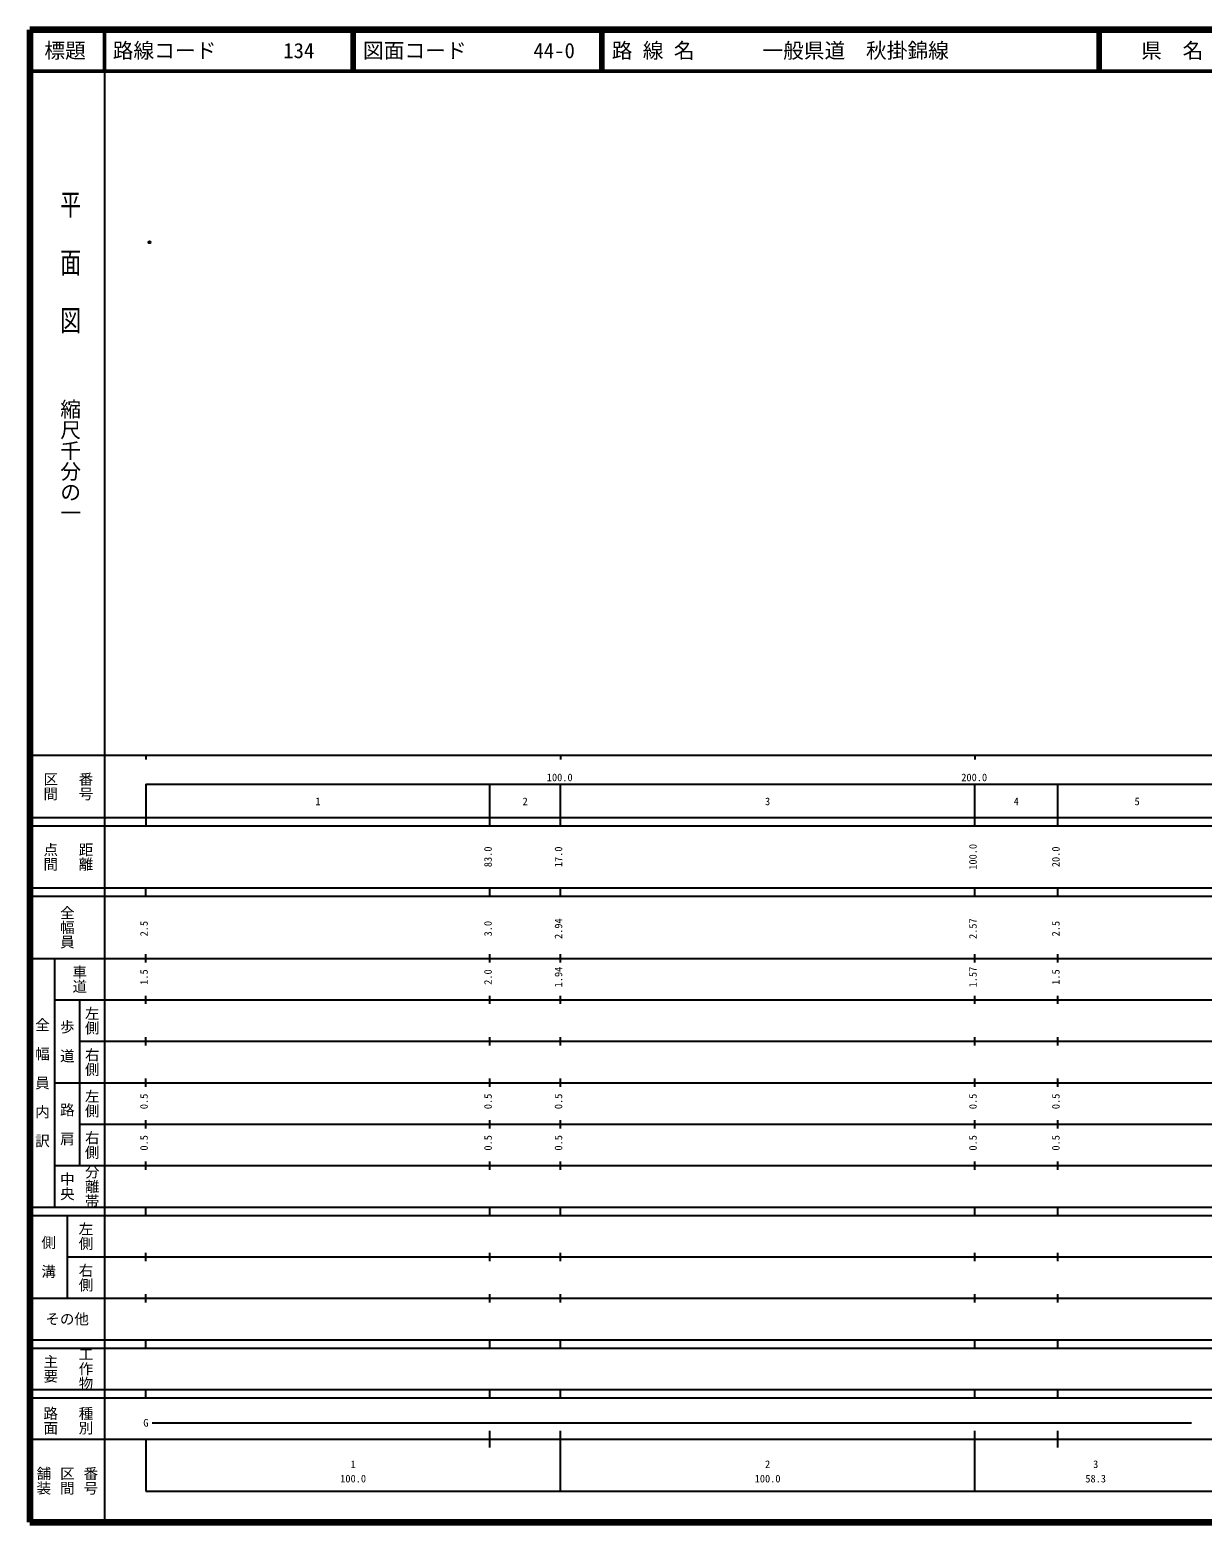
# Model space of a CAD drawing. Units: millimetres on the paper. Extents: x 40 to 680, y 20 to 380.
# Drawn here: x 40 to 322.8, y 20 to 380 of the extents above; entities that cross this region are included whole.
import ezdxf
from ezdxf.enums import TextEntityAlignment as Align

# ---------------------------------------------------------------- set-up
doc = ezdxf.new("R2010")
doc.units = ezdxf.units.MM
doc.header["$PDMODE"] = 32
doc.header["$PDSIZE"] = 0.5
doc.layers.add('M-OTRS', color=6, linetype='Continuous')
doc.layers.add('M-TTL-TXT', color=7, linetype='Continuous')
for name, color, linetype, lineweight in [('M-TTL', 2, 'Continuous', 140), ('M-TTL-BAND', 7, 'Continuous', 25), ('M-TTL-LINE', 7, 'Continuous', 50)]:
    doc.layers.add(name, color=color, linetype=linetype, lineweight=lineweight)
doc.styles.add('@ＭＳ ゴシック', font='')
doc.styles.add('ＭＳ ゴシック', font='')
doc.styles.get('@ＭＳ ゴシック').set_extended_font_data('@MS Gothic')
doc.styles.get('ＭＳ ゴシック').set_extended_font_data('MS Gothic')

msp = doc.modelspace()

# ---------------------------------------------------------------- linework, layer by layer
at = {"layer": 'M-OTRS'}
msp.add_point((68.854, 328.754), dxfattribs=at)
at = {"layer": 'M-TTL'}
for p, q in [((40, 380), (40, 20)), ((680, 380), (40, 380)), ((40, 20), (680, 20))]:
    msp.add_line(p, q, dxfattribs=at)
at = {"layer": 'M-TTL-BAND'}
for p, q in [((58, 370), (58, 20)), ((40, 205), (579, 205)), ((68, 205), (68, 204)), ((168, 205), (168, 204)), ((268, 205), (268, 204)), ((68, 198), (579, 198)), ((68, 198), (68, 188)), ((151, 188), (151, 198)), ((168, 188), (168, 198)), ((268, 188), (268, 198)), ((288, 188), (288, 198)), ((40, 190), (579, 190)), ((40, 188), (579, 188)), ((40, 173), (579, 173)), ((68, 171), (68, 173)), ((151, 171), (151, 173)), ((168, 171), (168, 173)), ((268, 171), (268, 173)), ((288, 171), (288, 173)), ((40, 171), (579, 171)), ((40, 156), (579, 156)), ((46, 96), (46, 156)), ((68, 155), (68, 157)), ((151, 155), (151, 157)), ((168, 155), (168, 157)), ((268, 155), (268, 157)), ((288, 155), (288, 157)), ((46, 146), (579, 146)), ((52, 146), (52, 106)), ((68, 145), (68, 147)), ((151, 145), (151, 147)), ((168, 145), (168, 147)), ((268, 145), (268, 147)), ((288, 145), (288, 147)), ((68, 135), (68, 137)), ((151, 135), (151, 137)), ((168, 135), (168, 137)), ((268, 135), (268, 137)), ((288, 135), (288, 137)), ((52, 136), (579, 136)), ((46, 126), (579, 126)), ((68, 125), (68, 127)), ((151, 125), (151, 127)), ((168, 125), (168, 127)), ((268, 125), (268, 127)), ((288, 125), (288, 127)), ((52, 116), (579, 116)), ((68, 115), (68, 117)), ((151, 115), (151, 117)), ((168, 115), (168, 117)), ((268, 115), (268, 117)), ((288, 115), (288, 117)), ((46, 106), (579, 106)), ((68, 105), (68, 107)), ((151, 105), (151, 107)), ((168, 105), (168, 107)), ((268, 105), (268, 107)), ((288, 105), (288, 107)), ((40, 96), (579, 96)), ((40, 94), (579, 94)), ((49, 94), (49, 74)), ((68, 94), (68, 96)), ((151, 94), (151, 96)), ((168, 94), (168, 96)), ((268, 94), (268, 96)), ((288, 94), (288, 96)), ((49, 84), (579, 84)), ((68, 83), (68, 85)), ((151, 83), (151, 85)), ((168, 83), (168, 85)), ((268, 83), (268, 85)), ((288, 83), (288, 85)), ((40, 74), (579, 74)), ((68, 73), (68, 75)), ((151, 73), (151, 75)), ((168, 73), (168, 75)), ((268, 73), (268, 75)), ((288, 73), (288, 75)), ((40, 64), (579, 64)), ((40, 62), (579, 62)), ((68, 62), (68, 64)), ((151, 62), (151, 64)), ((168, 62), (168, 64)), ((268, 62), (268, 64)), ((288, 62), (288, 64)), ((40, 52), (579, 52)), ((68, 50), (68, 52)), ((151, 50), (151, 52)), ((168, 50), (168, 52)), ((268, 50), (268, 52)), ((288, 50), (288, 52)), ((40, 50), (579, 50)), ((69.5, 44), (320.3, 44)), ((40, 40), (579, 40)), ((68, 40), (68, 27.5)), ((151, 38), (151, 42)), ((168, 27.5), (168, 42)), ((268, 27.5), (268, 42)), ((288, 38), (288, 42)), ((68, 27.5), (579, 27.5))]:
    msp.add_line(p, q, dxfattribs=at)
at = {"layer": 'M-TTL-LINE'}
for p, q in [((58, 380), (58, 370)), ((117.75, 380), (117.75, 370)), ((118.25, 380), (118.25, 370)), ((177.75, 380), (177.75, 370)), ((178.25, 380), (178.25, 370)), ((297.75, 380), (297.75, 370)), ((298.25, 380), (298.25, 370)), ((40, 370), (680, 370))]:
    msp.add_line(p, q, dxfattribs=at)

# ---------------------------------------------------------------- texts
at = {"layer": 'M-TTL-BAND', "style": '@ＭＳ ゴシック', "width": 1.4}
msp.add_text('平  面  図', height=3.666, rotation=270, dxfattribs=at).set_placement((49.777, 306.475), align=Align.MIDDLE_RIGHT)
at = {"layer": 'M-TTL-BAND', "style": '@ＭＳ ゴシック'}
msp.add_text('縮尺千分の一', height=3.666, rotation=270, dxfattribs=at).set_placement((49.777, 261.03), align=Align.MIDDLE_RIGHT)
for s, p in [('区間', (45, 197.5)), ('番号', (53.5, 197.5)), ('点間', (45, 180.5)), ('距離', (53.5, 180.5)), ('全幅員', (49, 163.5)), ('車道', (52, 151)), ('左側', (55, 141)), ('全\u3000幅\u3000員\u3000内\u3000訳', (43, 126)), ('歩\u3000道', (49, 136)), ('右側', (55, 131)), ('左側', (55, 121)), ('路\u3000肩', (49, 116)), ('右側', (55, 111)), ('分離帯', (55, 101)), ('中央', (49, 101)), ('左側', (53.5, 89)), ('側\u3000溝', (44.5, 84)), ('右側', (53.5, 79)), ('工作物', (53.5, 57)), ('主要', (45, 57)), ('路面', (45, 44.5)), ('種別', (53.5, 44.5)), ('舗装', (43.333, 30)), ('区間', (49, 30)), ('番号', (54.667, 30))]:
    msp.add_text(s, height=2.566, rotation=270, dxfattribs=at).set_placement(p, align=Align.MIDDLE_CENTER)
at = {"layer": 'M-TTL-BAND', "style": 'ＭＳ ゴシック'}
for s, p in [('100.0', (167.844, 198.195)), ('200.0', (267.844, 198.195)), ('1', (109.5, 192.405)), ('2', (159.5, 192.405)), ('3', (218, 192.405)), ('4', (278, 192.405)), ('5', (307.15, 192.405)), ('G', (68, 42.5)), ('1', (118, 32.523)), ('2', (218, 32.523)), ('3', (297.15, 32.523)), ('100.0', (118, 29.033)), ('100.0', (218, 29.033)), ('58.3', (297.15, 29.033))]:
    msp.add_text(s, height=1.833, dxfattribs=at).set_placement(p, align=Align.BOTTOM_CENTER)
for s, p in [('83.0', (152, 180.5)), ('17.0', (169, 180.5)), ('100.0', (269, 180.5)), ('20.0', (289, 180.5)), ('2.5', (69, 163.174)), ('3.0', (152, 163.174)), ('2.94', (169, 163.174)), ('2.57', (269, 163.174)), ('2.5', (289, 163.174)), ('1.5', (69, 151.5)), ('2.0', (152, 151.5)), ('1.94', (169, 151.5)), ('1.57', (269, 151.5)), ('1.5', (289, 151.5)), ('0.5', (69, 121.5)), ('0.5', (152, 121.5)), ('0.5', (169, 121.5)), ('0.5', (269, 121.5)), ('0.5', (289, 121.5)), ('0.5', (69, 111.5)), ('0.5', (152, 111.5)), ('0.5', (169, 111.5)), ('0.5', (269, 111.5)), ('0.5', (289, 111.5))]:
    msp.add_text(s, height=1.833, rotation=90, dxfattribs=at).set_placement(p, align=Align.BOTTOM_CENTER)
msp.add_text('その他', height=2.566, dxfattribs=at).set_placement((49, 69), align=Align.MIDDLE_CENTER)
at = {"layer": 'M-TTL-TXT', "style": 'ＭＳ ゴシック'}
for s, p in [('標題', (48.5, 375)), ('県\u3000名', (315.625, 375))]:
    msp.add_text(s, height=3.666, dxfattribs=at).set_placement(p, align=Align.MIDDLE_CENTER)
for s, p in [('路線コード', (60, 375)), ('134', (101.142, 375)), ('図面コード', (120.38, 375)), ('44-0', (161.521, 375)), ('路 線 名', (180.38, 375)), ('一般県道\u3000秋掛錦線', (216.734, 375))]:
    msp.add_text(s, height=3.666, dxfattribs=at).set_placement(p, align=Align.MIDDLE_LEFT)

doc.saveas('drawing.dxf')
